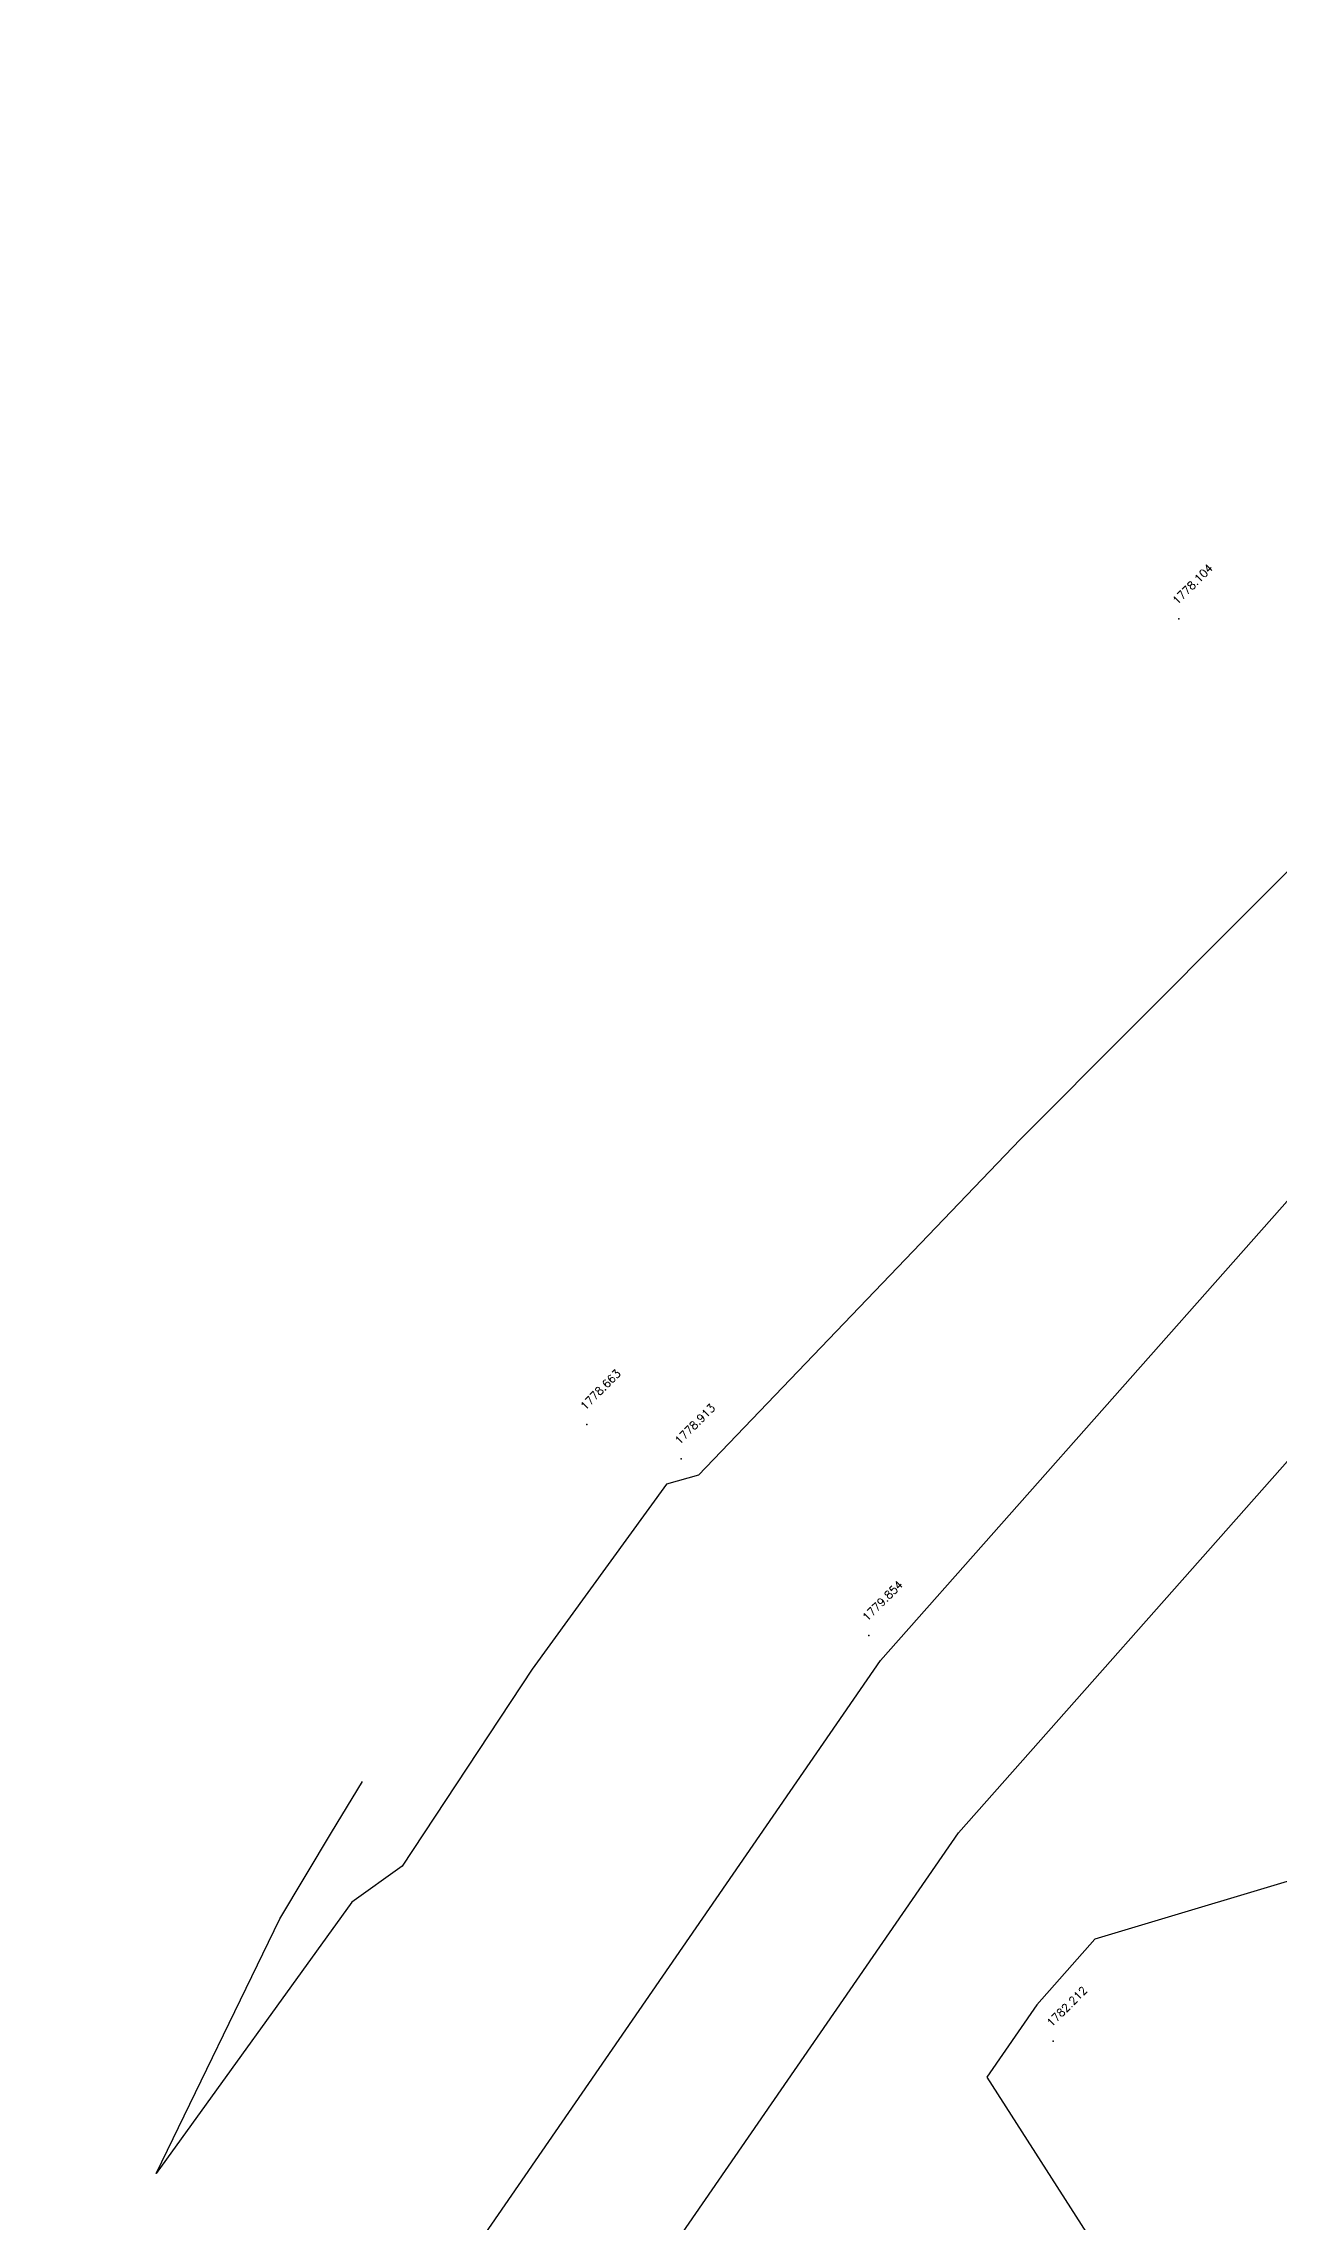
# Model space of a CAD drawing. Header units: inches. Extents: x 9956484 to 9957113, y 272553 to 273016.
# Drawn here: x 9956683.7 to 9956722.3, y 272936.6 to 273004.6 of the extents above; entities that cross this region are included whole.
import ezdxf
from ezdxf.enums import TextEntityAlignment as Align

# ---------------------------------------------------------------- set-up
doc = ezdxf.new("R2010")
doc.units = ezdxf.units.IN
doc.header["$MEASUREMENT"] = 0
for name, color, linetype in [('Contour', 4, 'Continuous'), ('Index_Contour', 8, 'Continuous'), ('Points', 7, 'Continuous'), ('Points-ELV', 6, 'Continuous'), ('Points-NUM', 4, 'Continuous'), ('Points-TXT', 3, 'Continuous')]:
    doc.layers.add(name, color=color, linetype=linetype)
doc.styles.add('romans', font='romans.shx')

# ---------------------------------------------------------------- blocks, each defined once
blk = doc.blocks.new('POINTS')
at = {"layer": 'Points'}
blk.add_line((0, 0), (0, 0), dxfattribs=at)
blk.add_point((0, 0), dxfattribs=at)
at = {"layer": 'Points-ELV', "style": 'romans'}
blk.add_attdef('ELEV', text='', height=1, rotation=45, dxfattribs=at).set_placement((0, 0), align=Align.BOTTOM_LEFT)
at = {"layer": 'Points-NUM', "style": 'romans'}
blk.add_attdef('PTNUM', text='', height=1, dxfattribs=at).set_placement((0, 0), align=Align.BOTTOM_RIGHT)
at = {"layer": 'Points-TXT', "style": 'romans'}
blk.add_attdef('DESC', text='', height=1, dxfattribs=at).set_placement((0, 0), align=Align.BOTTOM_RIGHT)

msp = doc.modelspace()

# ---------------------------------------------------------------- linework, layer by layer
at = {"layer": 'Contour'}
for points, elevation in [([(9956762.365, 273003.671), (9956759.981, 273004.645), (9956749.163, 273003.31), (9956734.391, 272990.789), (9956731.667, 272987.876), (9956714.254, 272970.411), (9956704.207, 272959.924), (9956703.208, 272959.642), (9956699.007, 272953.86), (9956694.949, 272947.706), (9956693.375, 272946.581), (9956687.26, 272938.108), (9956691.12, 272946.064), (9956692.738, 272948.765), (9956693.71, 272950.358)], 1779), ([(9956652.14, 272884.184), (9956645.401, 272873.138), (9956634.185, 272854.405), (9956611.915, 272808.512), (9956610.33, 272805.24), (9956618.188, 272815.882), (9956622.707, 272821.759), (9956657.011, 272870.006), (9956661.866, 272873.887), (9956674.269, 272887.858), (9956685.414, 272888.708), (9956698.188, 272909.497), (9956709.526, 272926.263), (9956703.404, 272935.818), (9956712.327, 272948.754), (9956722.684, 272960.455), (9956747.614, 272967.93), (9956747.946, 272975.104), (9956751.114, 272975.758), (9956760.192, 272984.277), (9956764.012, 272987.515), (9956790.131, 272990.738), (9956795.888, 272988.387)], 1781), ([(9956812.65, 272980.745), (9956805.207, 272983.785), (9956776.71, 272980.268), (9956772.558, 272980.572), (9956772.323, 272980.423), (9956771.39, 272979.093), (9956771.461, 272977.085), (9956769.487, 272977.512), (9956760.471, 272969.05), (9956755.581, 272968.042), (9956755.068, 272956.967), (9956716.582, 272945.426), (9956714.77, 272943.379), (9956713.209, 272941.117), (9956725.598, 272921.781), (9956721.44, 272915.633), (9956694.902, 272872.443), (9956671.746, 272870.677)], 1782)]:
    msp.add_lwpolyline(points, dxfattribs=dict(at, elevation=elevation))
at = {"layer": 'Index_Contour', "elevation": 1780}
msp.add_lwpolyline([(9956672.925, 272917.271), (9956669.069, 272910.951), (9956662.653, 272900.234), (9956647.337, 272868.673), (9956671.599, 272902.287), (9956677.842, 272906.751), (9956693.941, 272931.164), (9956695.961, 272933.945), (9956709.884, 272954.128), (9956728.785, 272975.483), (9956740.159, 272978.894), (9956740.311, 272982.167), (9956741.756, 272982.465), (9956745.898, 272986.352), (9956756.587, 272995.412), (9956775.056, 272997.692), (9956779.126, 272996.029)], dxfattribs=at)

# ---------------------------------------------------------------- block references
at = {"layer": 'Points', "linetype": 'Continuous'}
ref = msp.add_blockref('POINTS', (9956719.213, 272986.671, 1778.104), dxfattribs=at)
ref.add_attrib('ELEV', '1778.104', dxfattribs={"layer": 'Points-ELV', "height": 0.25, "rotation": 45, "style": 'romans'}).set_placement((9956719.213, 272987.046, 1778.104), align=Align.BOTTOM_LEFT)
ref = msp.add_blockref('POINTS', (9956700.714, 272961.508, 1778.663), dxfattribs=at)
ref.add_attrib('ELEV', '1778.663', dxfattribs={"layer": 'Points-ELV', "height": 0.25, "rotation": 45, "style": 'romans'}).set_placement((9956700.714, 272961.883, 1778.663), align=Align.BOTTOM_LEFT)
ref = msp.add_blockref('POINTS', (9956703.665, 272960.435, 1778.913), dxfattribs=at)
ref.add_attrib('ELEV', '1778.913', dxfattribs={"layer": 'Points-ELV', "height": 0.25, "rotation": 45, "style": 'romans'}).set_placement((9956703.665, 272960.81, 1778.913), align=Align.BOTTOM_LEFT)
ref = msp.add_blockref('POINTS', (9956709.527, 272954.913, 1779.854), dxfattribs=at)
ref.add_attrib('ELEV', '1779.854', dxfattribs={"layer": 'Points-ELV', "height": 0.25, "rotation": 45, "style": 'romans'}).set_placement((9956709.527, 272955.288, 1779.854), align=Align.BOTTOM_LEFT)
ref = msp.add_blockref('POINTS', (9956715.288, 272942.24, 1782.212), dxfattribs=at)
ref.add_attrib('ELEV', '1782.212', dxfattribs={"layer": 'Points-ELV', "height": 0.25, "rotation": 45, "style": 'romans'}).set_placement((9956715.288, 272942.615, 1782.212), align=Align.BOTTOM_LEFT)

doc.saveas('drawing.dxf')
